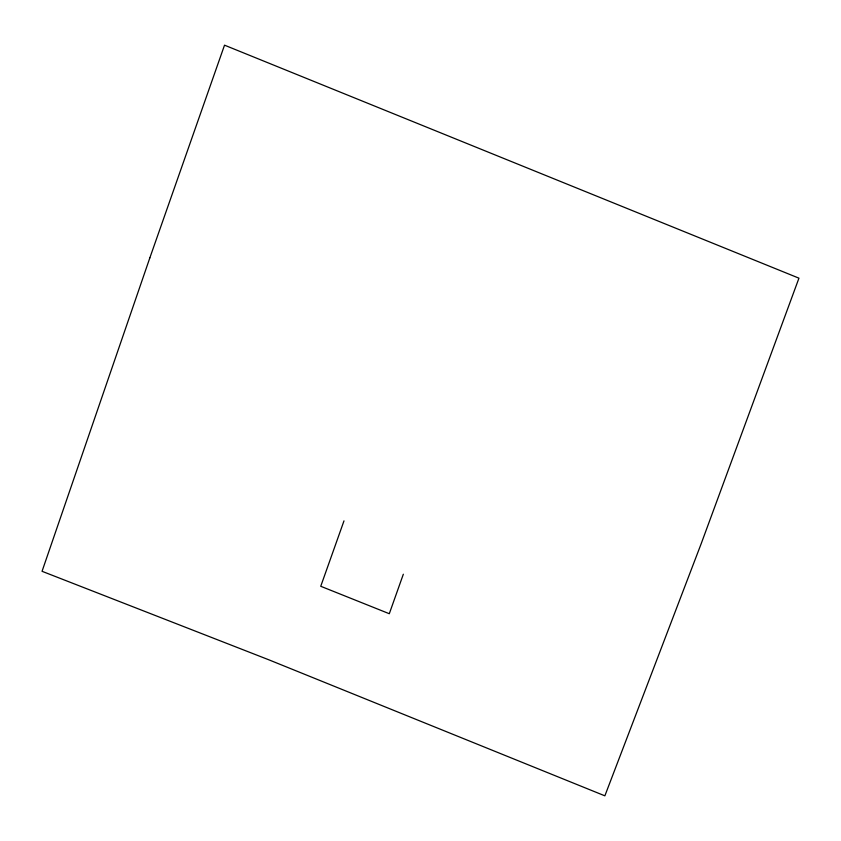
<?xml version="1.0" encoding="UTF-8"?>
<svg xmlns="http://www.w3.org/2000/svg" width="841" height="841" viewBox="0 0 841 841"><rect width="100%" height="100%" fill="white"/><g stroke="black" fill="none" stroke-linecap="round" stroke-linejoin="round"><path stroke-width="1.26" d="M343.99 520.873L320.747 586.282L389.299 613.72L403.333 574.224M149.835 257.893L42.05 571.302L268.657 659.733L604.868 795.828L701.163 543.759L798.95 278.171L224.526 45.172L149.835 257.893"/></g></svg>
